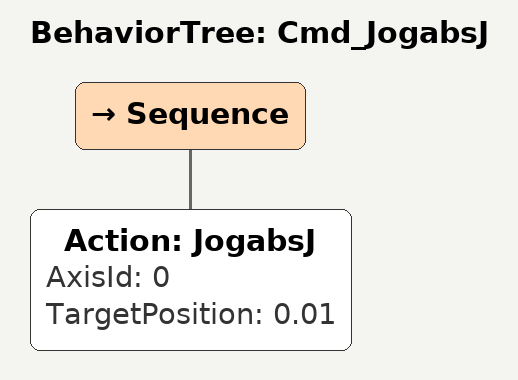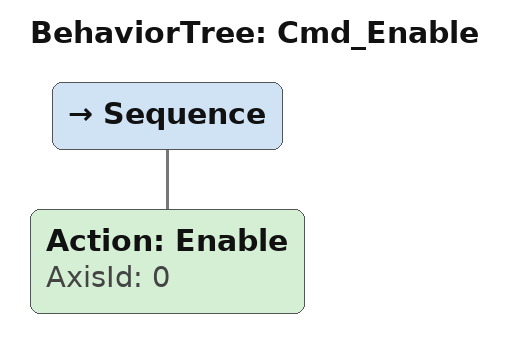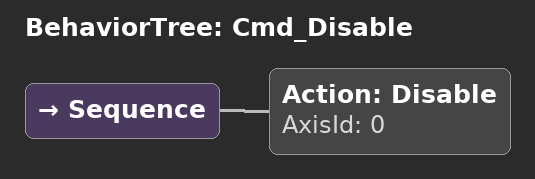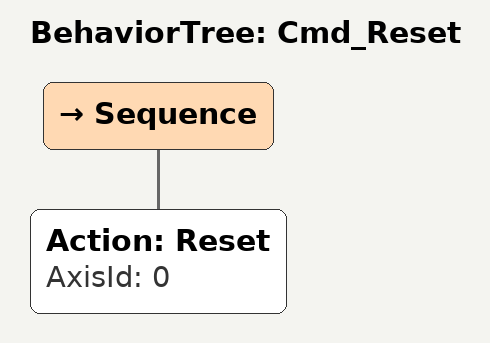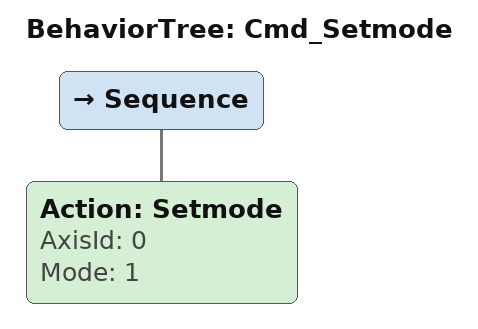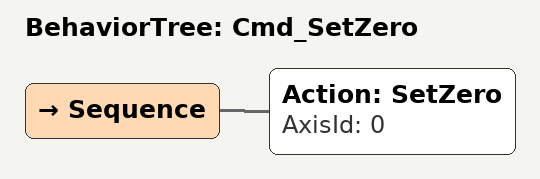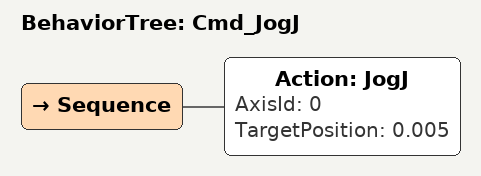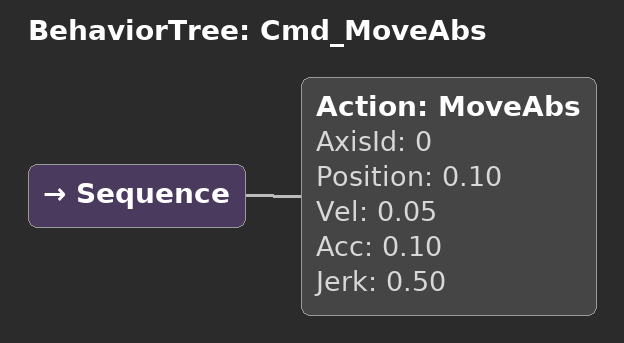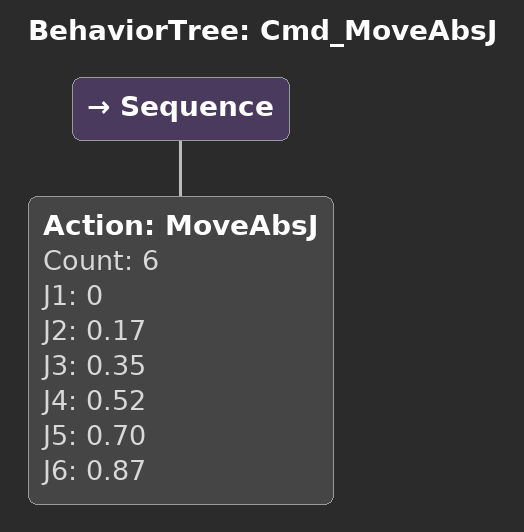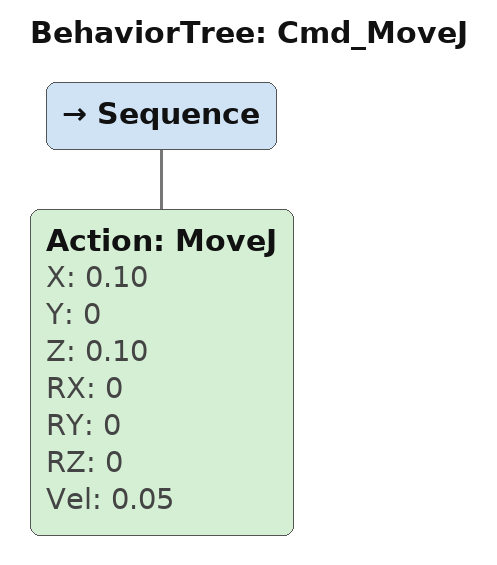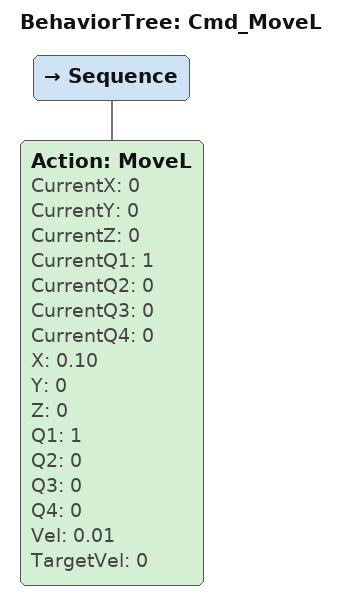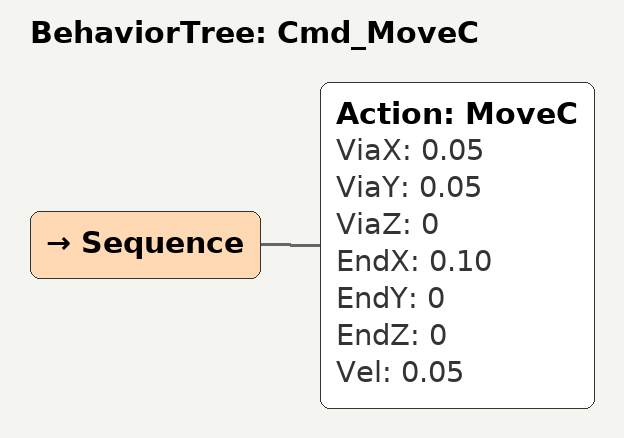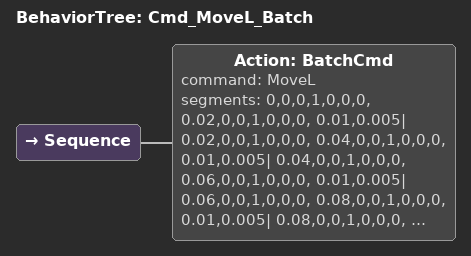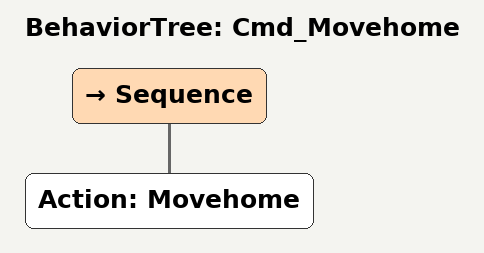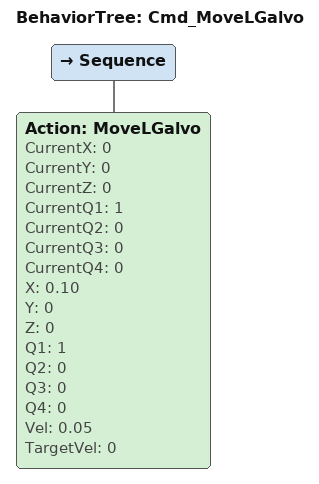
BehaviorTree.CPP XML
<?xml version="1.0" encoding="UTF-8"?>
<root BTCPP_format="4" main_tree_to_execute="Cmd_MoveL_Batch">

    <BehaviorTree ID="Cmd_JogabsJ">
        <Sequence>
            <Action ID="JogabsJ" AxisId="0" TargetPosition="0.01"/>
        </Sequence>
    </BehaviorTree>

    <BehaviorTree ID="Cmd_Enable">
        <Sequence>
            <Action ID="Enable" AxisId="0"/>
        </Sequence>
    </BehaviorTree>

    <BehaviorTree ID="Cmd_Disable">
        <Sequence>
            <Action ID="Disable" AxisId="0"/>
        </Sequence>
    </BehaviorTree>

    <BehaviorTree ID="Cmd_Reset">
        <Sequence>
            <Action ID="Reset" AxisId="0"/>
        </Sequence>
    </BehaviorTree>

    <BehaviorTree ID="Cmd_Setmode">
        <Sequence>
            <Action ID="Setmode" AxisId="0" Mode="1"/>
        </Sequence>
    </BehaviorTree>

    <BehaviorTree ID="Cmd_SetZero">
        <Sequence>
            <Action ID="SetZero" AxisId="0"/>
        </Sequence>
    </BehaviorTree>

    <BehaviorTree ID="Cmd_JogJ">
        <Sequence>
            <Action ID="JogJ" AxisId="0" TargetPosition="0.005"/>
        </Sequence>
    </BehaviorTree>

    <BehaviorTree ID="Cmd_MoveAbs">
        <Sequence>
            <Action ID="MoveAbs" AxisId="0" Position="0.10" Vel="0.05" Acc="0.10" Jerk="0.50"/>
        </Sequence>
    </BehaviorTree>

    <BehaviorTree ID="Cmd_MoveAbsJ">
        <Sequence>
            <Action ID="MoveAbsJ" Count="6" J1="0" J2="0.17" J3="0.35" J4="0.52" J5="0.70" J6="0.87"/>
        </Sequence>
    </BehaviorTree>

    <BehaviorTree ID="Cmd_MoveJ">
        <Sequence>
            <Action ID="MoveJ" X="0.10" Y="0" Z="0.10" RX="0" RY="0" RZ="0" Vel="0.05"/>
        </Sequence>
    </BehaviorTree>

    <BehaviorTree ID="Cmd_MoveL">
        <Sequence>
            <Action ID="MoveL"
                CurrentX="0" CurrentY="0" CurrentZ="0"
                CurrentQ1="1" CurrentQ2="0" CurrentQ3="0" CurrentQ4="0"
                X="0.10" Y="0" Z="0"
                Q1="1" Q2="0" Q3="0" Q4="0"
                Vel="0.01" TargetVel="0"/>
        </Sequence>
    </BehaviorTree>

    <BehaviorTree ID="Cmd_MoveC">
        <Sequence>
            <Action ID="MoveC" ViaX="0.05" ViaY="0.05" ViaZ="0" EndX="0.10" EndY="0" EndZ="0" Vel="0.05"/>
        </Sequence>
    </BehaviorTree>

    <BehaviorTree ID="Cmd_MoveL_Batch">
        <Sequence>
            <!-- 9段共线路径（m）；速度与 demo axis 量级一致：maxVel≈0.01 m/s -->
            <Action ID="BatchCmd"
                command="MoveL"
                segments="
                    0,0,0,1,0,0,0, 0.02,0,0,1,0,0,0, 0.01,0.005|
                    0.02,0,0,1,0,0,0, 0.04,0,0,1,0,0,0, 0.01,0.005|
                    0.04,0,0,1,0,0,0, 0.06,0,0,1,0,0,0, 0.01,0.005|
                    0.06,0,0,1,0,0,0, 0.08,0,0,1,0,0,0, 0.01,0.005|
                    0.08,0,0,1,0,0,0, 0.10,0,0,1,0,0,0, 0.01,0.005|
                    0.10,0,0,1,0,0,0, 0.12,0,0,1,0,0,0, 0.01,0.005|
                    0.12,0,0,1,0,0,0, 0.14,0,0,1,0,0,0, 0.01,0.005|
                    0.14,0,0,1,0,0,0, 0.16,0,0,1,0,0,0, 0.01,0.005|
                    0.16,0,0,1,0,0,0, 0.18,0,0,1,0,0,0, 0.01,0"/>
        </Sequence>
    </BehaviorTree>

    <BehaviorTree ID="Cmd_Movehome">
        <Sequence>
            <Action ID="Movehome"/>
        </Sequence>
    </BehaviorTree>

    <BehaviorTree ID="Cmd_MoveLGalvo">
        <Sequence>
            <Action ID="MoveLGalvo"
                CurrentX="0" CurrentY="0" CurrentZ="0"
                CurrentQ1="1" CurrentQ2="0" CurrentQ3="0" CurrentQ4="0"
                X="0.10" Y="0" Z="0"
                Q1="1" Q2="0" Q3="0" Q4="0"
                Vel="0.05" TargetVel="0"/>
        </Sequence>
    </BehaviorTree>
</root>
